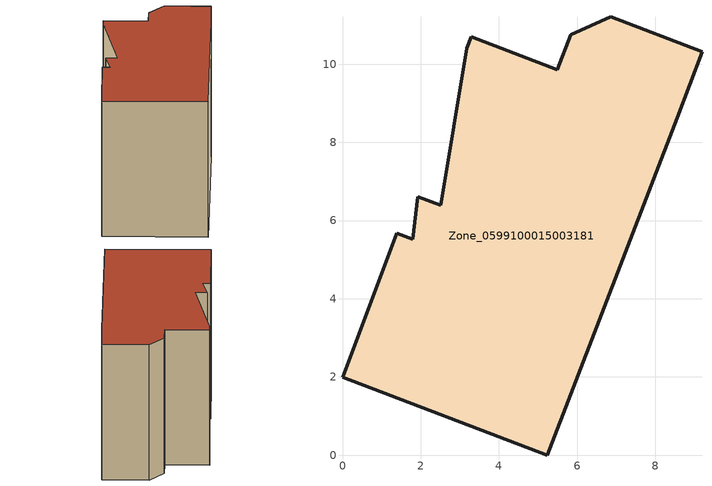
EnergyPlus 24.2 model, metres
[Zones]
Zone_0599100015003181
 floor ground (C_G): 1.93,6.61 2.52,6.39 3.18,10.4 3.29,10.71 5.49,9.86 5.83,10.75 6.87,11.21 9.2,10.32 8.57,8.63 5.24,0 0,2 1.39,5.67 1.79,5.53 z0.8
 wall outside (C_F): 9.2,10.32 6.87,11.21 5.83,10.75 5.49,9.86 3.29,10.71 3.18,10.4 2.52,6.39 1.93,6.61 1.79,5.53 1.39,5.67 0,2 5.24,0 8.57,8.63 9.2,10.32 z0.8:8.76
 roof outside (C_R): 2.52,6.39 1.93,6.61 1.79,5.53 1.39,5.67 0,2 5.24,0 8.57,8.63 9.2,10.32 6.87,11.21 5.83,10.75 5.49,9.86 3.29,10.71 3.18,10.4 z8.76
[BUILDING]
Pand.0599100015003181: North Axis=0; Terrain=City; Loads Convergence Tolerance Value=0.04; Temperature Convergence Tolerance Value=0.4; Solar Distribution=FullExterior; Maximum Number of Warmup Days=25; Minimum Number of Warmup Days=1
[Site:Location]
Rotterdam.The.Hague.AP_ZH_NLD Design_Conditions: Latitude=51.96; Longitude=4.45; Time Zone=1; Elevation=-4.5
[SITE:GROUNDTEMPERATURE:BUILDINGSURFACE]
18, 18, 18, 18, 18, 18, 18, 18, 18, 18, 18, 18
[MATERIAL] Thermal Absorptance=0.9; Solar Absorptance=0.7; Visible Absorptance=0.7
Name | Roughness | Thickness | Conductivity | Density | Specific Heat
G.TC.1965-1974 | MediumSmooth | 0.15 | 0.882353 | 540 | 1210
F.TC.1965-1974 | Rough | 0.3 | 0.697674 | 1920 | 840
R.TC.1965-1974 | MediumRough | 0.2 | 0.232558 | 1500 | 1000
[CONSTRUCTION]
C_G: G.TC.1965-1974
C_F: F.TC.1965-1974
C_R: R.TC.1965-1974
[ZONE]
Zone_0599100015003181: Type=1; Multiplier=1; Ceiling Height=Autocalculate; Volume=Autocalculate; Floor Area=autocalculate; Part of Total Floor Area=Yes
[ZONEINFILTRATION:DESIGNFLOWRATE]
Infil_Zone_0599100015003181: Zone or ZoneList or Space or SpaceList=Zone_0599100015003181; Schedule=AlwaysOn; Design Flow Rate Calculation Method=Flow/Area; Flow Rate per Floor Area=0.003; Constant Term Coefficient=1; Temperature Term Coefficient=0; Velocity Term Coefficient=0; Velocity Squared Term Coefficient=0
[HVACTEMPLATE:ZONE:IDEALLOADSAIRSYSTEM]
Zone_0599100015003181: Maximum Heating Supply Air Temperature=50; Minimum Cooling Supply Air Temperature=13; Maximum Heating Supply Air Humidity Ratio=0.0156; Minimum Cooling Supply Air Humidity Ratio=0.0077; Heating Limit=NoLimit; Cooling Limit=NoLimit; Dehumidification Control Type=ConstantSensibleHeatRatio; Cooling Sensible Heat Ratio=0.7; Dehumidification Setpoint=60; Humidification Control Type=None; Humidification Setpoint=30; Outdoor Air Method=None; Outdoor Air Flow Rate per Person=0.00944; Outdoor Air Flow Rate per Zone Floor Area=0; Outdoor Air Flow Rate per Zone=0; Demand Controlled Ventilation Type=None; Outdoor Air Economizer Type=NoEconomizer; Heat Recovery Type=None; Sensible Heat Recovery Effectiveness=0.7; Latent Heat Recovery Effectiveness=0.65
[ZONECONTROL:THERMOSTAT]
ThermostatControl_Zone_0599100015003181: Zone or ZoneList=Zone_0599100015003181; Control Type Schedule=DualSetpointControlType; Control 1=Thermostat_Zone_0599100015003181; Temperature Difference Between Cutout And Setpoint=0
[THERMOSTATSETPOINT:DUALSETPOINT]
Thermostat_Zone_0599100015003181: Heating Setpoint Temperature Schedule=HeatingSetpoint_Zone_0599100015003181; Cooling Setpoint Temperature Schedule=CoolingSetpoint_Zone_0599100015003181
[SCHEDULE:COMPACT]
HeatingSetpoint_Zone_0599100015003181: Through: 12/31, For: AllDays, Until: 24:00, 21
CoolingSetpoint_Zone_0599100015003181: Through: 12/31, For: AllDays, Until: 24:00, 24
DualSetpointControlType: Through: 12/31, For: AllDays, Until: 24:00, 4
AlwaysOn: Through: 12/31, For: AllDays, Until: 24:00, 1
